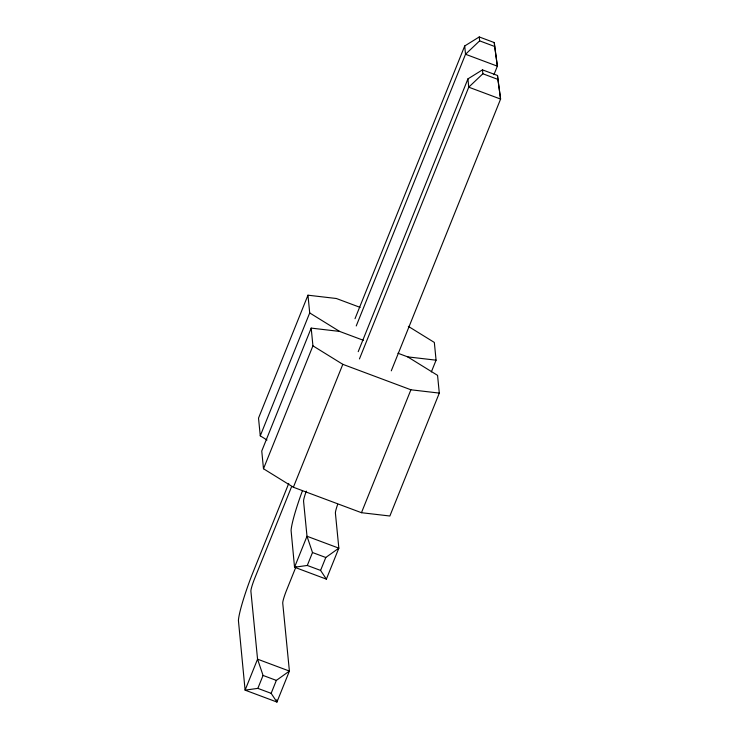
<?xml version="1.0" encoding="UTF-8"?>
<svg xmlns="http://www.w3.org/2000/svg" width="739" height="739" viewBox="0 0 739 739"><rect width="100%" height="100%" fill="white"/><g stroke="black" fill="none" stroke-linecap="round" stroke-linejoin="round"><path stroke-width="1.11" d="M360.142 307.396L336.356 298.501L307.969 295.194L258.521 418.117L260.267 435.844L267.01 440.019M260.267 435.844L309.706 312.93L307.969 295.194M363.366 340.3L339.589 331.414L311.193 328.107L261.754 451.021L263.49 468.757L293.374 487.241L361.463 512.7L389.859 516.007L439.299 393.093L437.562 375.357L407.679 356.872L397.952 353.233M263.49 468.757L312.93 345.843L311.193 328.107M288.755 483.417L251.731 575.552A45.449 4.988 -69.5 0 0 238.411 620.464L245.099 690.143L276.94 702.05L289.402 671.077L282.732 603.126A11.168 1.229 -69.5 0 1 286.538 590.304L296.006 566.767M355.006 318.703L464.711 45.975L479.251 36.95L494.271 42.566L497.365 66.168L493.92 74.722M291.702 486.401L254.696 578.397A11.168 1.229 -69.5 0 0 250.891 591.218L257.56 659.17L263.056 675.437L257.856 688.369L245.099 690.143L257.56 659.17L289.402 671.077L276.349 680.407L271.148 693.339L276.94 702.05L276.719 699.778M356.235 325.954L465.524 54.261L479.629 40.857L479.251 36.95M293.374 487.241L342.813 364.327L312.93 345.843M358.212 351.672L467.935 78.879L482.475 69.863L497.495 75.47L500.589 99.081L391.282 370.83M359.44 358.932L468.748 87.174L482.863 73.771L482.475 69.863M302.306 491.102A45.449 4.988 -69.5 0 0 291.083 530.463L294.538 567.229L307.295 565.455L312.495 552.523L306.999 536.255L303.563 501.218A11.168 1.229 -69.5 0 1 306.325 491.102M326.379 579.136L294.538 567.229L306.999 536.255L338.841 548.162L326.379 579.136L320.587 570.425L325.788 557.492L338.841 548.162L335.404 513.115A11.168 1.229 -69.5 0 1 337.668 504.367M361.463 512.7L410.912 389.786L439.299 393.093M431.345 371.939L436.075 360.179L434.338 342.443L408.307 326.352M407.679 356.872L436.075 360.179M479.629 40.857L494.65 46.474L497.365 66.168L465.524 54.261L464.711 45.975M482.863 73.771L497.874 79.387L500.589 99.081L468.748 87.174L467.935 78.879M342.813 364.327L410.912 389.786M312.495 552.523L325.788 557.492M307.295 565.455L320.587 570.425M263.056 675.437L276.349 680.407M257.856 688.369L271.148 693.339M309.706 312.93L339.589 331.414M494.271 42.566L494.65 46.474M497.495 75.47L497.874 79.387"/></g></svg>
